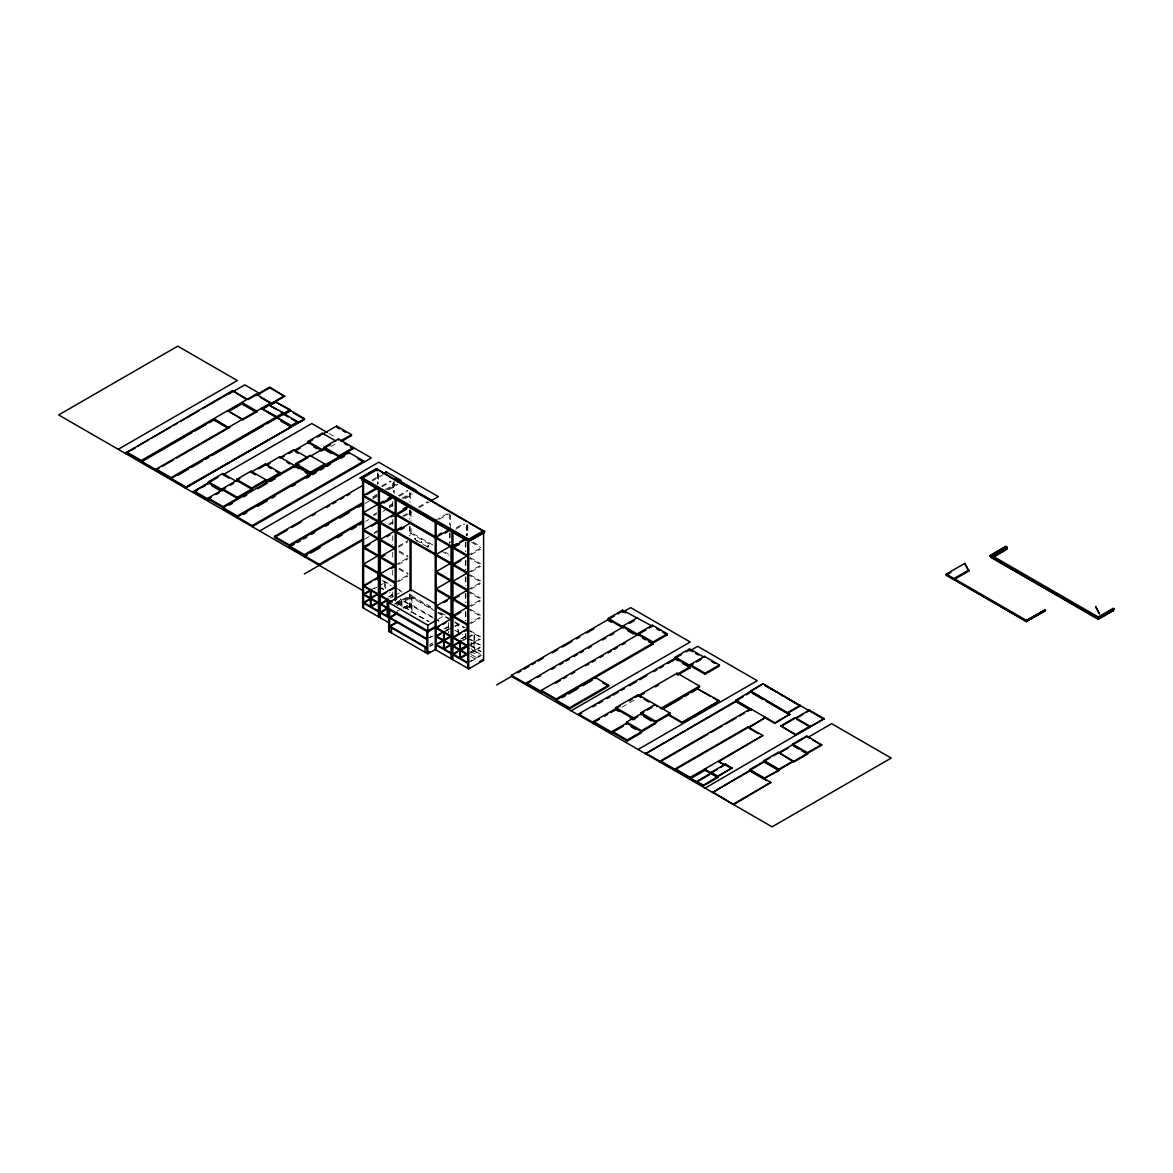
<?xml version="1.0" encoding="UTF-8"?>
<svg xmlns="http://www.w3.org/2000/svg" width="1173" height="1173" viewBox="0 0 1173 1173"><rect width="100%" height="100%" fill="white"/><g stroke="black" fill="none" stroke-linecap="round" stroke-linejoin="round"><path stroke-width="0.75" stroke-dasharray="5 3.75" d="M416.518 541.281L417.236 540.694A4.971 2.874 -60 0 1 416.342 540.577M414.714 538.598L415.242 538.26A4.971 2.874 -60 0 0 415.477 539.565M420.931 542.571L421.752 542.029A4.971 2.874 -60 0 0 421.767 542.381M421.752 542.029L420.916 542.175M427.573 547.073A5.733 3.314 -60 0 1 427.441 546.325L428.277 545.782A4.971 2.874 -60 0 0 428.394 546.794M427.808 546.897A5.733 3.314 -60 0 1 427.749 546.501L428.277 545.782M330.859 446.532L337.208 442.866L337.208 443.951M372.061 480.05L379.92 475.52M372.061 481.135L383.072 474.772M381.445 486.106L390.374 480.945M382.369 486.634L391.298 481.487M372.794 496.824L377.515 494.097M385.374 489.566L394.817 484.112M372.794 497.895L377.515 495.167M386.943 489.728L396.386 484.273M364.935 503.51L371.225 499.874M372.794 498.98L377.515 496.252M388.527 489.889L397.955 484.449M398.38 495.666L407.896 490.167M399.319 496.194L407.236 491.619M373.527 514.668L376.68 512.85M389.26 505.592L392.398 503.774M401.84 498.32L411.283 492.88M373.527 515.739L376.68 513.921M389.26 506.663L392.398 504.845M403.409 498.496L411.283 493.95M365.668 521.355L368.806 519.536M382.97 511.369L387.691 508.642M389.26 507.733L392.398 505.915M404.978 498.657L412.852 494.112M374.26 532.513L377.413 530.695M388.424 524.331L393.131 521.618M402.574 516.164L410.433 511.619M418.306 507.088L427.734 501.633M364.671 539.125L372.691 534.492M374.07 533.7L380.551 529.947M389.744 524.654L393.131 522.689M403.849 516.501L412.016 511.795M419.523 507.454L428.922 502.029M435.227 520.592L447.91 513.275M439.332 519.302L448.834 513.803M398.38 546.163L407.896 540.665M398.38 547.234L407.896 541.75M456.444 527.689L463.892 523.393M455.886 529.082L464.816 523.92M395.213 565.181L407.896 557.864M398.38 564.433L407.896 558.934M370.389 590.254L376.738 586.603M374.187 588.787L377.354 586.955M378.938 586.045L385.287 582.38L385.287 590.078M395.213 582.38L407.896 575.063M398.38 581.617L407.896 576.134M387.97 597.13L392.735 594.374L389.759 592.658M389.553 596.925L392.735 595.092L389.759 593.377M390.316 598.098L393.483 596.265M395.066 595.356L401.415 591.691M467.792 555.518L480.475 548.187M470.974 554.756L480.475 549.272M396.665 602.145L401.415 599.388M394.113 604.33L409.48 595.635M395.697 604.124L402.031 600.473L402.031 608.171M396.137 604.051L411.034 595.459L432.925 608.098M397.632 604.271L411.034 596.529L432.925 609.168M397.075 605.664L411.958 597.072L411.958 613.45M396.797 611.368L401.547 608.626M403.145 607.717L409.48 604.051L400.55 598.89M403.145 608.435L409.48 604.769L400.55 599.608M405.14 608.347L411.342 604.769L433.057 617.306M467.792 572.703L480.475 565.386M406.694 608.171L411.342 605.488L433.057 618.024M470.974 571.955L480.475 566.456M396.078 602.937L410.095 610.312L396.694 602.585M436.151 611.749L411.342 597.424L411.342 611.749L429.025 621.25M467.792 589.902L480.475 582.585M470.974 589.139L480.475 583.655M438.203 619.153L445.652 614.857M467.792 607.101L480.475 599.77M470.974 606.338L480.475 600.84M426.855 638.801L433.057 635.209M443.907 628.948L448.57 626.265M429.948 637.716L433.057 635.927M445.461 628.772L448.57 626.969M445.667 630.444L448.834 628.611M447.25 630.238L450.432 628.405M443.599 632.526L448.365 629.784M454.699 626.118L457.866 624.285L457.866 631.983M455.315 626.47L458.496 624.652L458.496 632.35M429.509 644.607L432.529 642.863M429.861 645.824L432.881 644.094M467.792 624.285L480.475 616.969M429.861 646.543L432.881 644.813M470.974 623.537L480.475 618.039M460.564 639.036L465.314 636.294L462.338 634.564M462.147 638.83L465.314 636.998L462.338 635.282M459.728 641.836L466.077 638.171M467.66 637.262L473.995 633.596L473.995 641.308L470.828 643.127M463.526 640.37L466.693 638.537M468.276 637.613L474.625 633.963L474.625 641.66M467.792 645.78L480.475 638.449M471.443 644.212L474.625 642.379L474.625 650.077L470.828 651.543M470.974 644.666L480.475 639.168M467.792 654.197L480.475 646.866M470.974 653.082L480.475 647.584M467.792 662.613L481.443 654.739L471.018 648.713M470.828 661.572L481.443 655.443L468.042 647.716M621.983 707.202L636.265 698.947M329.012 433.482L335.273 437.104M473.13 542.117L480.578 546.413M471.649 542.337L480.578 547.498M470.153 557.6L480.578 563.612M467.177 556.955L480.578 564.682M432.925 545.049L411.034 532.41L410.095 532.953L431.987 545.592M445.432 552.278L448.555 554.081M441.371 551.002L449.186 555.518M415.726 540.049L428.233 547.278M470.153 574.785L480.578 580.811M467.177 574.14L480.578 581.881M399.055 550.929L407.999 556.09M470.153 591.984L480.578 597.995M399.055 552.014L407.999 557.16M467.177 591.339L480.578 599.066M399.055 568.128L407.999 573.289M470.153 609.168L480.578 615.195M399.055 569.198L407.999 574.359M467.177 608.523L480.578 616.265M440.74 612.599L445.432 615.312M383.791 580.811L391.239 585.107M396.078 587.893L402.031 591.339M438.335 612.291L449.186 618.552M454.889 621.851L465.314 627.863M470.153 630.663L480.578 636.675M382.31 580.664L391.239 585.826M399.055 590.327L402.031 592.057M437.705 612.643L448.57 618.919M454.889 622.57L463.834 627.731M467.177 629.666L480.578 637.394M434.611 618.2L440.813 621.778M379.334 586.647L383.791 589.227M454.889 630.268L460.842 633.713M470.153 639.08L480.578 645.091M434.611 618.919L439.259 621.602M379.334 587.365L383.791 589.931M467.177 638.083L480.578 645.81M470.769 645.355L481.194 651.367M411.342 611.749L428.409 621.602M470.153 645.707L480.578 651.719M470.652 651.367L479.581 656.528M471.018 654.446L478.467 658.742M470.652 656.381L478.1 660.678M473.995 642.012L473.995 649.725M467.792 525.827L467.792 534.917M467.177 524.375L467.177 535.255M466.869 525.108L466.869 535.416M466.253 525.46L466.253 535.782M465.93 541.985L465.93 551.149M465.93 560.269L465.93 569.462M465.93 576.72L465.93 585.87M465.93 593.186L465.93 602.438M465.93 611.47L465.93 620.766M465.93 633.405L465.93 640.913M465.314 542.337L465.314 551.486M465.314 560.621L465.314 569.77M465.314 577.087L465.314 584.403M465.314 593.538L465.314 602.687M465.314 611.822L465.314 620.972M465.314 633.772L465.314 641.088M450.432 514.683L450.432 529.008M450.109 532.85L450.109 542.938M449.494 514.141L449.494 524.888M449.494 532.982L449.494 543.304M448.57 622.496L448.57 633.244M411.034 511.78L411.034 521.281M411.034 528.612L411.034 537.351M411.034 594.564L411.034 612.922M410.418 493.378L410.418 502.323M410.418 510.416L410.418 519.023M410.095 509.742L410.095 518.906M410.095 526.208L410.095 535.401M410.095 593.861L410.095 610.517M409.48 492.836L409.48 501.795M409.48 510.108L409.48 519.243M409.48 526.56L409.48 535.709M409.48 594.212L409.48 610.678M401.415 600.107L401.415 607.805M394.275 481.575L394.275 493.51M393.659 481.839L393.659 492.147M393.351 482.851L393.351 491.942M392.735 483.203L392.735 490.461M392.735 501.326L392.735 508.583M392.735 519.448L392.735 526.706M392.735 535.768L392.735 544.829M392.735 552.072L392.735 559.33M392.735 570.195L392.735 577.453M392.735 591.94L392.735 597.38M384.671 582.028L384.671 589.726M378.454 474.259L378.454 483.335M377.838 472.792L377.838 483.672M377.53 473.716L377.53 484.625M428.189 546.911A4.971 2.874 -60 0 1 427.969 545.606M422.441 544.023A4.971 2.874 -60 0 1 422.265 543.817M421.503 542.542A4.971 2.874 -60 0 1 421.444 541.838M416.796 540.592A4.971 2.874 -60 0 1 416.518 540.562M415.286 539.653A4.971 2.874 -60 0 1 414.949 538.436"/><path stroke-width="1.5" d="M1026.419 621.499L1045.26 610.84L1045.26 609.755L1026.346 620.341L1026.434 621.587L953.062 578.832A2.742 2.243 3.8 0 1 952.124 578.656L950.995 577.746M993.384 556.882L1006.698 548.788L1002.153 551.295M468.731 541.501L484.009 532.674A1.818 1.041 60 0 1 484.537 531.516L376.284 468.657L360.17 478.027L376.606 469.215A1.818 1.041 60 0 1 376.9 469.699M993.619 557.014L1007.02 549.272L1007.02 547.131L992.138 555.723L1098.221 616.969L1113.104 608.376L1114.35 609.095L1098.221 618.552L989.66 555.782L1098.339 618.479M1098.602 618.772L991.346 557.542L990.291 556.09L996.61 552.439M468.731 541.633L362.12 479.933L468.731 541.237M118.209 449.318L237.327 380.551L177.768 346.167L58.65 414.934L363.351 590.84M280.362 411.664L297.795 421.737L297.795 423.16L304.467 419.318L185.979 487.015L126.42 452.631L232.503 390.653L247.4 399.26M126.42 452.631L134.338 448.057M137.505 446.224L148.59 439.831M151.757 437.998L170.759 427.031M173.927 425.198L177.079 423.365M180.246 421.547L199.249 410.579M202.416 408.747L230.92 392.295M125.658 453.614L128.781 451.81M131.919 449.992L135.056 448.189M229.087 393.893L244.761 384.847L260.435 393.893M126.42 451.913L141.303 460.505L256.081 394.245L270.963 402.838L270.963 404.274M141.303 461.224L214.146 419.172M242.65 402.72L228.163 411.078L243.046 419.67L231.14 412.793M248.148 399.538L269.731 387.075L284.614 396.386L269.262 405.257L283.529 412.779L283.529 414.934L288.866 411.84M141.303 460.505L141.303 461.942L191.8 432.778M194.953 430.96L206.008 424.582M209.161 422.764L213.897 420.037L227.298 427.764M229.673 410.917L240.289 404.788M257.591 394.802L269.731 387.794L284.614 396.386M141.303 461.942L156.2 470.534L156.2 469.097L270.963 402.838M156.2 469.816L159.352 467.998M162.475 466.194L173.56 459.801M176.595 458.042L229.967 427.236M243.046 419.67L256.696 411.796L241.814 403.189M261.462 409.04L284.614 395.668M267.928 406.019L262.591 409.113L276.857 416.635L283.529 412.779M270.596 405.198L275.934 402.119L304.467 418.6M156.2 469.097L171.082 477.704L276.242 416.987L276.242 418.424L266.828 423.849M171.082 478.408L276.242 417.705M276.857 417.339L290.2 409.641L290.2 411.078M177.358 475.505L188.354 469.156M191.492 467.353L202.474 461.004M205.612 459.2L208.75 457.382M211.888 455.564L263.69 425.667M290.2 410.359L276.857 418.057L276.857 416.635M291.139 426.298L261.359 408.395L291.139 425.579L297.795 421.737M185.217 487.997L304.32 419.23M171.082 477.704L171.082 479.127L185.979 487.733L291.139 427.016L291.139 425.579M208.471 483.877L208.471 481.736L222.738 473.496L236.697 481.56L236.697 479.405L250.978 471.165L265.86 479.757L265.86 481.912L294.394 465.432L294.394 467.587M225.597 487.968L208.164 498.026L208.164 500.182L194.205 492.117L194.205 491.047L217.987 477.308M192.651 492.293L209.894 482.352M223.999 474.2L311.769 423.526L327.443 432.573M194.205 492.117L197.372 490.285M202.137 487.543L205.304 485.71M208.471 482.807L222.43 490.871L222.43 488.716L239.879 478.643M250.978 471.165L250.978 472.235L265.245 464.009L280.127 472.602L280.127 474.742M230.363 485.211L233.53 483.379M258.896 468.745L279.511 456.84L294.394 465.432M208.164 499.111L211.331 497.279M216.096 494.522L219.263 492.704M266.828 465.241L269.995 463.408M307.179 457.411L293.778 449.67L279.511 457.91L279.511 456.84M308.044 443.585L308.044 441.444L322.311 433.204L335.713 440.931M281.095 458.071L284.262 456.238M289.027 453.496L292.194 451.664M312.81 439.772L293.778 450.755L293.778 449.67M317.56 437.016L320.728 435.183M341.959 441.195L351.475 435.711L351.475 434.626L336.578 426.034L322.311 434.274L322.311 433.204M295.361 450.916L300.127 448.159M236.697 479.405L251.594 487.997L265.86 479.757M222.43 488.716L237.327 497.308L280.127 472.602M339.07 455.769L353.337 447.529L353.337 448.599L310.522 473.32L295.64 464.713L295.64 463.643L309.907 455.403L324.804 464.009L324.804 466.15L339.07 457.91L339.07 455.769L324.173 447.162L324.173 449.318L331.622 453.614M324.173 447.162L338.44 438.937L371.328 457.91L252.21 526.677L252.21 525.607L363.879 461.136L363.879 462.206L357.926 458.775M208.164 498.026L223.061 506.633L251.594 490.153L251.594 487.997M295.64 464.713L308.323 457.397M330.522 444.582L309.907 456.488L309.907 455.403M223.061 507.704L297.575 464.684M321.006 451.15L324.173 449.318M229.365 505.138L232.518 503.305M243.573 496.927L246.726 495.109M257.767 488.73L267.239 483.261M270.391 481.443L275.127 478.716M295.977 466.663L299.159 464.845M340.375 441.033L351.475 434.626M295.64 463.643L310.522 472.235L324.804 464.009M194.205 491.047L237.327 515.944L309.907 474.039L309.907 475.109L305.156 472.367M237.327 517.014L348.997 452.543L363.879 461.136M243.617 514.448L246.755 512.645M257.767 506.281L267.209 500.842M271.931 498.114L275.069 496.296M292.37 486.311L295.523 484.493M306.52 478.129L309.672 476.311M312.824 474.508L315.962 472.69M320.684 469.962L323.821 468.144M326.974 466.326L330.112 464.508M341.123 458.159L344.276 456.341M259.658 530.988L378.776 462.206L438.335 496.604L430.491 501.12M376.606 469.215L360.551 478.188M362.516 521.017L304.32 554.624L274.541 537.425L274.541 536.354L362.618 485.505M383.072 473.701L386.21 471.883L401.107 480.475L401.107 482.631M274.541 537.425L287.121 530.167M291.842 527.439L301.285 522M312.297 515.636L315.434 513.818M326.446 507.469L329.598 505.651M332.736 503.833L335.889 502.015M340.61 499.287L343.748 497.469M346.9 495.666L350.038 493.848M377.838 487.103L363.571 495.343L378.454 503.935L383.219 501.194M366.738 494.581L376.254 489.097M274.541 536.354L289.438 544.946L363.351 502.279M397.955 482.294L401.107 480.475M289.438 546.031L363.351 503.349M289.438 544.946L289.438 547.102L294.159 544.375M297.297 542.556L300.449 540.738M303.587 538.935L306.74 537.117M311.461 534.389L314.599 532.571M325.61 526.208L328.763 524.404M339.759 518.041L349.202 512.601M358.645 507.147L363.351 504.419M377.838 504.302L363.571 512.528L378.454 521.135M387.97 498.452L391.152 496.619M392.075 497.147L379.392 504.478L451.972 546.383M383.864 502.968L391.298 498.672M304.32 555.694L362.516 522.102M307.473 554.961L304.32 556.764L304.32 554.624M310.61 553.143L320.053 547.688M337.355 537.703L342.076 534.976M351.504 529.536L356.225 526.809M359.378 524.991L362.516 523.173M377.838 521.486L363.571 529.727L378.454 538.319M371.504 526.222L377.838 522.557M394.597 513.965L380.316 522.205L395.213 530.797L401.547 527.146M403.145 509.038L406.313 507.205M391.415 516.868L394.597 515.035M410.418 505.915L396.137 514.141L396.137 499.815M406.562 509.199L396.137 515.226L396.137 599.491M289.438 547.102L319.217 564.286L363.249 538.862M304.32 573.964L363.249 539.947M369.92 544.331L363.571 547.996L378.454 556.589M394.597 531.164L380.316 539.404L395.213 547.996M386.665 536.809L389.832 534.976M410.418 523.07L396.137 531.31L435.227 553.876M400.902 529.639L404.069 527.806M377.838 555.87L363.571 564.11L378.454 572.703M381.914 556.75L385.081 554.917M438.394 534.888L441.561 533.055M448.834 529.932L436.151 537.249L436.151 521.135M445.095 533.172L448.071 531.442M391.415 568.45L394.597 566.618L394.597 565.547L380.316 573.788L395.213 582.38M377.838 577.365L363.571 585.606L378.454 594.198M371.504 581.749L363.571 586.324L378.454 594.916M374.671 579.917L377.838 578.084M371.504 589.447L363.571 594.022L378.454 602.614M369.92 591.075L363.571 594.74L378.454 603.333M450.432 546.207L436.151 554.448L451.048 563.04M453.57 545.474L456.737 543.642M459.904 541.809L463.071 539.976M465.593 539.595L452.91 546.926L467.792 555.518M459.244 544.331L452.91 547.996L467.792 556.589M397.442 481.59L377.53 469.376L362.648 477.968L468.731 539.213L483.613 530.621M468.599 540.724L484.86 531.34M375.155 595.21L370.389 597.966L370.389 590.254M378.938 593.743L363.571 602.438L378.454 611.03M365.082 602.277L369.642 599.652M394.597 587.043L380.316 595.268L392.237 602.145M386.665 592.336L380.316 595.987L390.741 602.013M389.832 590.503L394.597 587.746L394.597 581.969M375.155 603.626L370.389 606.382L370.389 598.685M378.938 602.16L371.02 606.734L371.02 599.036M388.248 599.11L380.316 603.699L389.26 608.846M388.248 599.828L380.316 604.403L389.26 609.564M467.177 555.87L452.91 564.11L467.792 572.703M460.828 560.606L452.91 565.181L467.792 573.788M483.613 531.34L483.613 660.282L468.731 668.874L435.227 649.534L427.778 653.845L388.703 631.279L388.703 602.614L411.034 589.711L436.048 604.154M387.911 607.731L380.316 612.115L389.26 617.262M387.911 608.45L380.316 612.819L389.26 617.98M450.432 580.591L436.151 588.831L451.048 597.424M397.383 612.819L389.627 617.306L426.855 638.801M395.829 614.432L389.627 618.024L426.855 639.505M397.163 621.734L389.627 626.074L426.855 647.569M397.163 622.452L389.627 626.793L426.855 648.288M450.432 597.775L436.151 606.016L451.048 614.623M444.083 602.511L447.25 600.693M459.244 595.913L452.91 599.579L467.792 608.171M388.703 602.614L427.778 625.18L435.227 620.884M467.177 607.453L452.91 615.693L467.792 624.285M435.227 626.617L427.778 630.913L388.703 608.347M460.828 612.189L452.91 616.763L467.792 625.356M435.227 627.687L427.778 631.983L388.703 609.417M450.432 619.271L436.151 627.511L451.048 636.103M439.332 626.397L436.151 628.229L451.048 636.822M442.5 624.564L445.667 622.731M444.083 631.353L436.151 635.927L451.048 644.52M440.916 633.904L436.151 636.646L451.048 645.238M443.746 639.974L436.151 644.344L451.048 652.936M445.183 639.314L449.948 636.572M439.186 643.317L442.221 641.558M452.148 636.015L444.215 640.59L444.215 632.877M467.177 628.948L452.91 637.188L467.792 645.78M460.828 633.317L452.91 637.892L467.792 646.499M464.009 631.485L467.177 629.666M429.861 651.558L426.855 653.302L426.855 631.455M448.365 645.898L443.599 648.64L443.599 640.942M452.148 644.432L444.215 649.006L444.215 641.308M460.828 641.03L452.91 645.605L467.792 654.197M459.244 642.657L452.91 646.323L467.792 654.915M466.077 645.883L459.728 649.534L459.728 641.836M460.49 649.637L452.91 654.021L467.792 662.613M468.276 645.326L460.359 649.901L460.359 642.203M454.42 653.86L457.455 652.1M466.693 646.953L460.359 650.619L460.359 658.317L468.276 653.742M466.077 654.299L459.728 657.95L459.728 650.253M479.713 661.469L482.69 659.754L483.613 660.282M611.294 622.247L608.318 620.532L608.318 618.376L622.584 610.136L650.868 625.4M808.153 737.26L831.657 723.682L891.216 758.066L772.098 826.833L511.531 676.396L511.531 675.325L614.652 615.796M617.834 613.963L622.584 611.221L625.561 612.936M496.648 685.003L511.531 676.396M517.806 672.789L520.944 670.971M524.067 669.167L528.994 666.323M531.912 664.636L535.328 662.657M538.172 661.015L543.26 658.082M552.278 652.877L557.542 649.842M562.307 647.085L571.823 641.602M576.588 638.845L579.755 637.012M586.764 632.965L589.902 631.162M590.869 630.605L594.037 628.772M622.819 612.159L630.649 607.629L690.208 642.012L571.09 710.794M608.318 619.447L623.2 628.054L623.2 625.898L637.467 617.658M526.428 685.003L526.428 682.847L623.2 626.969M629.549 623.318L634.3 620.561M526.428 683.918L531.178 681.176M537.527 677.51L540.709 675.677M551.809 669.27L554.976 667.437M559.741 664.695L562.908 662.862M566.09 661.029L569.257 659.197M574.022 656.44L577.189 654.607M580.371 652.774L583.538 650.942M588.303 648.2L591.471 646.367M602.585 639.959L605.752 638.127M610.517 635.37L613.684 633.552M608.318 618.376L638.097 635.575L638.097 633.42L652.364 625.18L667.246 633.787L667.246 634.857L556.207 698.961L541.31 690.369L541.31 692.525L511.531 675.325M541.31 690.369L646.015 629.916M649.197 628.083L652.364 626.265L652.364 625.18M555.591 683.199L560.357 680.457M563.524 678.624L566.706 676.792M571.456 674.035L574.638 672.217M585.738 665.795L588.905 663.962M592.086 662.129L595.254 660.296M600.019 657.554L603.186 655.722M607.951 652.98L611.118 651.147M614.3 649.314L617.467 647.481M622.233 644.725L625.4 642.892M638.097 633.42L652.98 642.012L667.246 633.787M556.207 700.046L652.98 644.168L652.98 642.012M562.454 697.51L565.577 695.706M568.714 693.903L578.084 688.478M582.776 685.78L592.16 680.355M526.428 682.847L569.535 707.744L608.626 685.179L608.626 686.249L569.535 708.815L556.207 701.117L556.207 698.961M667.877 663.507L675.311 659.211L675.311 657.056L689.592 648.83L704.474 657.423L704.474 656.352L690.208 664.578L690.208 667.804L677.51 675.135M581.705 713.257L578.538 715.09L578.538 714.005L681.66 654.475M686.41 651.733L689.592 649.901L692.569 651.616M592.82 706.835L595.987 705.017M598.904 703.316L602.336 701.351M607.101 698.595L610.268 696.762M613.024 695.178L618.2 692.187M621.367 690.354L624.549 688.522M629.3 685.78L636.528 681.601M639.666 679.797L642.789 677.979M643.581 677.525L646.763 675.692M653.772 671.645L656.895 669.842M660.032 668.038L663.17 666.22M689.812 650.839L697.656 646.323L757.215 680.707L638.097 749.474M634.681 719.562L615.766 708.639L615.766 707.568L638.097 694.665L670.047 713.111L670.047 714.196L641.499 730.662L626.617 722.069L626.617 724.225M593.421 723.682L593.421 721.527L620.224 706.058M629.168 700.897L632.144 699.181M635.121 697.466L677.173 673.185L699.519 686.073L699.519 687.143L661.983 708.815M690.208 665.663L693.375 663.83M696.542 661.997L701.307 659.255M593.421 722.612L599.388 719.166M604.535 716.19L607.702 714.357M610.884 712.539L615.766 709.709L618.919 711.527M641.03 695.134L644.344 693.214M655.296 686.894L658.478 685.047M677.51 674.064L690.208 666.733L675.311 658.141M690.208 664.578L705.09 673.185L719.372 664.944L719.372 666.015L705.09 674.255L675.311 657.056M640.883 714.914L640.883 712.759L655.15 704.518L655.15 705.589M626.617 722.069L644.05 711.996M647.232 710.178L651.983 707.422M578.538 714.005L612.35 733.536L612.35 731.38L626.617 723.14L641.499 731.747M632.965 719.489L637.716 716.732M613.831 731.6L623.45 726.058M660.428 708.639L699.519 686.073M663.537 708.639L682.143 697.891M685.237 696.102L688.346 694.313M691.454 692.525L696.102 689.841M640.883 712.759L655.78 721.351L670.047 713.111M612.35 731.38L627.232 739.972L655.78 723.506L655.78 721.351M593.421 721.527L627.232 741.057L641.499 732.817L641.499 730.662M668.185 714.196L682.143 722.245L719.372 700.765L682.143 722.964L668.185 714.914M946.244 574.081L1026.654 620.502L1026.654 621.587L946.244 575.166L946.244 574.081L964.851 563.348L968.869 571.031L953.986 579.638L953.986 578.553L968.869 569.961M950.892 572.468L946.244 575.166L950.702 577.453M750.691 690.912L763.11 683.742L800.323 705.955L787.919 713.111L750.691 690.912L750.691 692.349M735.808 701.659L735.808 700.222L763.11 683.742M738.008 700.384L645.546 753.77L743.257 696.645M746.233 694.915L749.21 693.199M989.645 555.723L1005.789 546.413L1007.02 547.131M990.041 556.09L1005.789 546.413M999.777 550.606L1004.513 547.879M994.719 555.591L999.176 553.011M660.428 762.362L660.428 760.94L750.691 708.815L750.691 710.251L737.289 702.51M662.012 760.734L707.935 734.225M711.102 732.392L722.187 725.999M725.354 724.166L736.439 717.759M739.606 715.941L744.356 713.199M747.524 711.366L750.691 709.533M645.546 753.051L675.311 770.25L675.311 768.814L747.905 726.908L762.787 735.5L718.609 761.732M675.311 769.532L765.588 717.421L749.752 727.275M787.919 712.407L800.323 705.237M735.808 700.222L774.884 722.788L789.781 714.196L774.884 723.506L763.946 717.187M675.311 768.814L690.208 777.406L762.787 735.5M690.208 778.124L705.985 769.019M705.09 788.153L824.208 718.668L795.675 735.148L780.778 725.838L795.059 717.597L809.942 726.19L809.942 727.627M690.208 777.406L690.208 778.843L704.474 770.602L704.474 769.165L717.817 776.878M780.778 726.542L809.326 710.076L824.208 718.668M798.226 717.202L802.977 714.445M806.144 712.612L809.326 710.076M732.084 767.919L717.817 776.159L717.817 777.582L711.146 773.74L711.146 772.303L725.413 764.063L732.084 767.919L703.551 785.104L690.208 778.843M696.879 781.262L717.48 769.356M720.662 767.523L725.413 764.063M696.879 781.98L709.562 774.649M660.428 760.94L703.551 785.822L717.817 777.582M780.778 725.838L795.675 734.43L809.942 726.19M750.163 770.734L712.539 792.449L764.034 762.01L764.034 760.573L778.3 752.333L793.197 760.94L793.197 762.362L807.464 754.122L807.464 752.699L792.567 744.093L792.567 745.529M792.567 744.093L806.833 735.867L821.73 745.178L764.649 778.124L749.767 769.532L749.767 770.969M749.767 769.532L770.382 757.626M773.55 755.793L806.833 736.571L809.825 738.301M779.884 752.861L787.816 748.271M1026.654 620.502L1045.26 609.755M1026.39 621.162L1041.712 612.306A1.466 0.85 60 0 0 1042.665 612.13A7.155 4.135 60 0 1 1045.26 610.854M1026.404 621.353L1042.65 612.115M764.034 760.573L778.916 769.165L793.197 760.94M807.464 752.699L821.73 744.459M778.916 769.165L778.916 770.602L764.649 778.124M733.638 803.916L770.852 782.42L733.638 804.634L712.539 791.731M1098.089 618.479L1114.35 609.095M991.859 557.791L1098.221 619.388L1113.5 610.429L1097.884 619.021M361.548 478.819L362.076 479.874M468.335 541.266L484.009 532.674M1114.159 609.344L1114.027 609.271A1.818 1.041 60 0 0 1113.5 610.415M1113.338 610.664L1113.104 608.376M339.569 428.834L336.578 427.104L336.578 426.034M342.545 430.55L345.522 432.265M290.2 409.641L275.934 402.119M293.353 412.896L304.467 419.318M764.649 685.003L812.303 712.51M813.241 713.052L824.208 719.386M764.649 685.355L777.069 692.525M780.162 694.313L783.271 696.102M786.365 697.891L800.323 705.955M344.407 443.438L347.384 445.168M350.36 446.884L353.337 448.599M260.553 397.544L270.963 403.556M656.836 628.831L659.812 630.561M662.789 632.276L667.246 634.857M704.474 656.352L719.372 664.944M270.846 406.166L277.195 409.832M395.154 478.115L399.612 480.695M401.107 481.56L415.99 490.153L415.99 492.293M285.112 415.125L288.294 416.958M291.461 418.79L297.795 422.441M711.923 661.719L714.9 663.434M415.99 491.223L430.887 499.815L430.887 500.9M695.545 653.332L698.521 655.062M398.116 481.971L466.869 521.662M469.288 523.07L482.69 530.797M245.905 399.113L232.503 390.653M750.691 691.63L789.781 714.196M280.714 421.004L291.139 427.016M752.26 693.243L763.198 699.563M766.336 701.366L789.781 714.914M796.54 719.166L809.942 726.908M324.173 448.247L339.07 456.84M308.044 441.444L322.942 450.036M308.044 442.514L321.446 450.256M313.997 447.03L316.974 448.746M623.2 625.898L652.98 643.097M642.555 638.156L645.546 639.871M648.522 641.587L652.98 644.168M627.672 630.634L633.625 634.065M675.311 659.211L678.302 660.927M682.759 663.507L690.208 667.804M360.155 477.968L468.848 540.724M812.801 740.016L821.73 745.178M735.808 700.941L751.438 709.958M295.273 451.605L298.25 453.335M719.372 700.765L697.656 688.932M411.972 523.979L435.432 537.513M699.196 689.841L710.061 696.102M713.155 697.891L719.372 701.469M363.571 496.414L378.454 505.006M379.392 505.548L451.972 547.454M792.567 744.811L807.464 753.418M794.062 746.395L798.52 748.975M801.511 750.691L807.464 754.122M295.64 465.798L309.907 474.039M213.897 419.318L228.779 427.91L213.897 418.6L213.897 420.037M749.386 728.477L758.33 733.638M295.64 466.869L298.807 468.701M286.96 462.206L289.936 463.936M363.571 513.613L378.454 522.205M380.316 523.275L395.213 531.882M396.137 532.381L435.227 554.946M436.151 555.518L451.048 564.11M793.197 761.644L778.3 752.333M268.221 466.795L271.198 468.511M275.67 471.091L280.127 473.672M451.048 580.224L436.151 571.632L450.432 563.392L450.432 564.477M467.792 589.902L452.91 581.309L467.177 573.069L467.177 574.14M764.034 761.292L778.916 769.884M363.571 530.797L378.454 539.404M380.316 540.474L395.213 549.067M436.151 572.703L451.048 581.309M452.91 582.38L467.792 590.972M764.034 762.01L778.916 770.602M250.978 472.235L255.435 474.816M641.074 697.466L638.097 695.75L638.097 694.665M644.05 699.181L649.138 702.114M608.626 685.179L595.283 677.481L595.283 678.551M602.702 682.833L608.626 686.249M378.454 555.518L363.571 546.926L377.838 538.686L377.838 539.756M395.213 565.181L380.316 556.589L394.597 548.348L394.597 549.433M467.792 607.101L452.91 598.494L467.177 590.254L467.177 591.339M749.767 770.25L770.852 782.42M380.316 557.659L395.213 566.266M436.151 589.902L451.048 598.494M751.277 771.834L766.336 780.529M236.697 480.475L251.594 489.082M640.883 713.829L655.78 722.436M643.86 716.63L651.308 720.926M228.94 478.144L222.738 474.566L222.738 473.496M732.084 768.638L718.741 761.644M720.075 762.421L722.744 763.96M615.766 707.568L634.681 718.492M629.945 717.905L633.112 719.723M363.571 565.181L378.454 573.788M380.316 574.858L395.213 583.45M436.151 607.101L451.048 615.693M208.471 481.736L237.327 498.393M711.146 772.303L717.817 776.159M631.089 726.805L635.546 729.371M704.474 769.884L709.812 772.963M211.58 485.666L220.876 491.047M252.21 525.607L223.061 508.774L223.061 506.633M363.571 603.157L378.454 611.749M436.151 645.062L451.048 653.654M452.91 654.739L467.792 663.332M389.26 622.995L362.648 607.629L362.648 478.687M968.869 571.031L968.399 569.975M1098.221 616.969L1098.221 619.388M1041.712 612.306L1041.243 611.734M964.851 563.348L964.851 564.418A7.155 4.135 60 0 1 967.476 568.7A1.466 0.85 60 0 0 967.916 569.535M705.09 673.185L705.09 674.255M677.173 673.185L677.173 674.255M657.012 705.589L657.012 706.674M627.232 739.972L627.232 741.057M622.584 610.136L622.584 611.221M569.535 707.744L569.535 708.815M468.731 539.213L468.731 668.874M467.792 539.404L467.792 668.346M467.177 624.051L467.177 631.309M452.91 532.615L452.91 659.754M451.972 530.269L451.972 659.211M451.048 546.926L451.048 658.669M450.432 614.197L450.432 619.989M443.599 632.526L443.599 640.223M436.151 538.319L436.151 650.077M435.227 520.592L435.227 536.706M435.227 537.791L435.227 649.534M427.778 625.18L427.778 653.845M424.993 647.217L424.993 652.232M411.034 539.595L411.034 590.899M410.095 540.826L410.095 590.356M395.213 497.484L395.213 513.613M395.213 514.683L395.213 600.796M394.597 512.484L394.597 516.135M391.489 627.863L391.489 632.877M389.627 609.96L389.627 631.807M387.764 600.283L387.764 607.995M387.764 608.714L387.764 616.411M387.149 599.931L387.149 607.629M387.149 608.347L387.149 616.045M386.21 471.883L386.21 472.954M380.316 506.091L380.316 617.834M379.392 488.364L379.392 617.306M378.454 487.821L378.454 616.763M377.838 572.468L377.838 579.726M371.02 590.62L371.02 598.318M363.571 481.033L363.571 608.171M348.997 452.543L348.997 453.614M338.44 438.937L338.44 440.007M319.217 564.286L319.217 565.371M310.522 472.235L310.522 473.32M265.245 464.009L265.245 465.08M256.081 394.245L256.081 395.668M237.327 497.308L237.327 499.463M237.327 515.944L237.327 518.085M377.134 470.49A1.818 1.041 60 0 1 377.134 470.959M256.696 411.078L241.814 402.486L241.814 403.908L256.696 412.515L256.696 411.078M1098.984 612.907L1098.119 611.676A6.847 3.959 60 0 0 1095.699 607.497L1095.699 606.426L1099.424 613.948L1098.984 612.907"/></g></svg>
